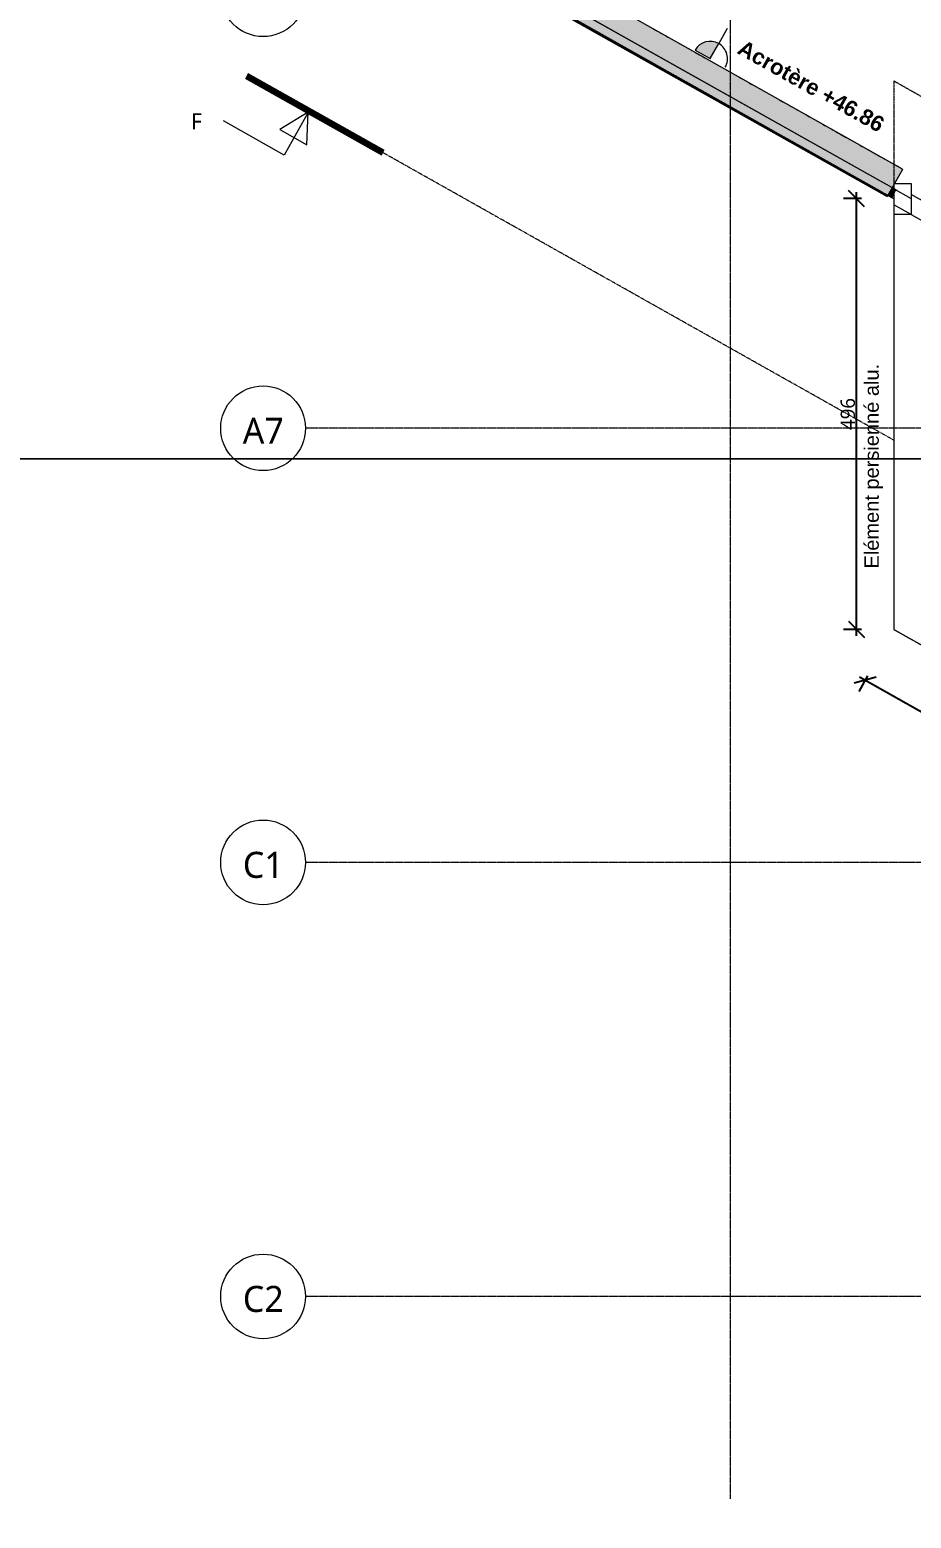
# Model space of a CAD drawing. Header units: millimetres. Extents: x 139864 to 546726, y 40253 to 3921401762.
# Drawn here: x 261861 to 272006, y 55010 to 72156 of the extents above; entities that cross this region are included whole.
import ezdxf

# ---------------------------------------------------------------- set-up
doc = ezdxf.new("R2010")
doc.units = ezdxf.units.MM
for name, pattern in [('Caché', [3, 2, -1]), ('Centre', [12.5, 2.5, -1.875, 6.25, -1.875]), ('Démoli', [2.812, 1.875, -0.937]), ('Ligne de quadrillage', [22.225, 12.7, -3.175, 3.175, -3.175]), ('Triple tiret', [21.25, 6.25, -1.875, 2.5, -1.875, 2.5, -1.875, 2.5, -1.875])]:
    doc.linetypes.add(name, pattern=pattern)
for name, color, linetype, lineweight in [('AS-20_AXES-ET-FILES', 12, 'Centre', 9), ('AS-21_EPAIS', 211, 'Continuous', 9), ('AS-22_MOYEN', 3, 'Continuous', 13), ('AS-23_FIN', 2, 'Continuous', 9), ('AS-24_TRES-FIN', 9, 'Continuous', 9), ('AS-25_PROJECTIONS', 12, 'Triple tiret', 9), ('AS-26_STRUCTURE-BETON', 6, 'Continuous', 13), ('AS-29_DEMOLITION', 5, 'Démoli', 13), ('AS-30_COTE-1', 1, 'Continuous', 5), ('AS-31_TXT-1', 32, 'Continuous', 5), ('AS-41_SANITAIRES', 9, 'Continuous', 9)]:
    doc.layers.add(name, color=color, linetype=linetype, lineweight=lineweight)
doc.styles.add('Arial', font='arial.ttf', dxfattribs={"height": 165})
doc.styles.add('Arial_B_5', font='arialbd.ttf', dxfattribs={"height": 180})
doc.styles.add('Trebuchet MS', font='trebuc.ttf', dxfattribs={"height": 187.5})
doc.styles.add('Trebuchet MS_1', font='trebuc.ttf', dxfattribs={"height": 300})
doc.styles.add('Trebuchet MS_2', font='trebuc.ttf', dxfattribs={"height": 165})
doc.dimstyles.new('Cotes_linéaires', dxfattribs={"dimscale": 304.8, "dimtxt": 170.1069, "dimasz": 0.615157, "dimexe": 0.492126, "dimexo": 0.0625, "dimgap": 0.049213, "dimtad": 1, "dimdec": 0, "dimlfac": 0.1, "dimzin": 0, "dimdsep": 46, "dimtxsty": 'Trebuchet MS_2', "dimblk1": 'OBLIQUE', "dimblk2": 'OBLIQUE', "dimsah": 1, "dimcen": 0.09, "dimdle": 0.246063, "dimazin": 0, "dimtfac": 1, "dimtdec": 4, "dimtix": 1, "dimtmove": 0, "dimatfit": 3, "dimfxl": 0, "dimtvp": 1, "dimtolj": 1, "dimtzin": 0, "dimarcsym": 0})

# ---------------------------------------------------------------- blocks, each defined once
blk = doc.blocks.new('corniche2 - corniche-9525258-12_ Niveau 12 -  BAT BUREAUX')
at = {"layer": 'AS-41_SANITAIRES'}
for points in [[(526750, 70241), (526922, 70546), (523059, 72723), (522709, 72518), (526639, 70304)], [(526922, 70546), (526923, 70550), (524722, 71790), (524320, 72017), (523755, 72335), (523481, 72489), (523062, 72725), (523059, 72723), (526907, 70555)], [(526746, 70235), (526750, 70241), (522709, 72518), (522701, 72514), (526735, 70241)]]:
    blk.add_hatch(color=256, dxfattribs=at).paths.add_polyline_path(points, flags=0)
for p, q in [((526924, 70550), (523063, 72725)), ((522701, 72514), (526746, 70235)), ((522709, 72518), (526750, 70241)), ((524058, 72164), (524104, 72139)), ((524134, 72122), (524164, 72105)), ((524194, 72088), (524224, 72071)), ((524360, 71994), (524405, 71969)), ((524435, 71952), (524465, 71935)), ((524541, 71892), (524586, 71867)), ((524616, 71850), (524646, 71833)), ((524858, 71714), (524888, 71697)), ((525039, 71612), (525069, 71595)), ((525159, 71544), (525189, 71527)), ((525220, 71510), (525250, 71493)), ((525280, 71476), (525310, 71459)), ((525506, 71349), (525551, 71323)), ((525627, 71281), (525672, 71255)), ((525702, 71238), (525732, 71221)), ((525808, 71179), (525853, 71153)), ((526004, 71068), (526034, 71051)), ((526109, 71009), (526125, 71000)), ((526155, 70983), (526185, 70966)), ((526200, 70958), (526275, 70915)), ((526290, 70907), (526366, 70864)), ((526426, 70830), (526464, 70809)), ((526464, 70809), (526456, 70813)), ((526487, 70796), (526668, 70694)), ((526713, 70669), (526728, 70660)), ((526922, 70546), (526750, 70241)), ((526879, 70575), (526856, 70588)), ((526856, 70588), (526909, 70558)), ((526924, 70550), (526924, 70550)), ((526750, 70241), (526746, 70235))]:
    blk.add_line(p, q, dxfattribs=at)
at = {"layer": 'AS-41_SANITAIRES', "flags": 128}
blk.add_lwpolyline([(526924, 70550), (526924, 70550), (526924, 70550), (526923, 70549), (526923, 70549), (526923, 70548), (526922, 70547), (526922, 70546)], dxfattribs=at)
blk = doc.blocks.new('Meneau rectangulaire - 100 x 25mm-9761597-12_ Niveau 12 -  BAT BUREAUX')
at = {"layer": 'AS-23_FIN'}
blk.add_hatch(color=256, dxfattribs=at).paths.add_polyline_path([(0, -50), (0, 50), (-50, 50), (-50, -50), (-34, -50)], flags=0)
for p, q in [((0, 50), (-50, 50)), ((0, -50), (0, 50)), ((-50, -50), (0, -50))]:
    blk.add_line(p, q, dxfattribs=at)
blk = doc.blocks.new('Quadrillage - Extrémité de la ligne de quadrillage - Cercle-4360-12_ Niveau 12 -  BAT BUREAUX')
at = {"layer": 'AS-20_AXES-ET-FILES', "linetype": 'Continuous', "lineweight": 5}
blk.add_circle((0, 0), 6.5, dxfattribs=at)
blk = doc.blocks.new('_Oblique')
at = {"color": 0, "linetype": 'ByBlock', "lineweight": -2}
blk.add_line((-0.5, -0.5), (0.5, 0.5), dxfattribs=at)
blk = doc.blocks.new('DIMBLOCK28-12_ Niveau 12 -  BAT BUREAUX')
at = {"layer": 'AS-30_COTE-1', "color": 0, "lineweight": -2, "transparency": 16777216}
for p, q in [((271504, 64713), (271403, 64534)), ((271411, 64701), (289247, 54638)), ((289209, 54723), (289108, 54544))]:
    blk.add_line(p, q, dxfattribs=at)
at = {"layer": 'Defpoints', "color": 0, "transparency": 16777216}
for p in [(271513, 64729), (289218, 54740), (289181, 54675)]:
    blk.add_point(p, dxfattribs=at)
at = {"layer": 'AS-30_COTE-1', "color": 0, "lineweight": -2, "transparency": 16777216, "xscale": 187.5, "yscale": 187.5, "zscale": 187.5}
for p, rotation in [((271476, 64664), 150.5674487815452), ((289181, 54675), 330.5674487815452)]:
    blk.add_blockref('_Oblique', p, dxfattribs=dict(at, rotation=rotation))
at = {"layer": 'AS-30_COTE-1', "color": 0, "transparency": 16777216, "insert": (280377, 59756), "char_height": 165, "width": 581.25, "attachment_point": 5, "rotation": 330.5674, "style": 'Trebuchet MS_2'}
blk.add_mtext('\\A1;2033', dxfattribs=at)
blk = doc.blocks.new('DIMBLOCK29-12_ Niveau 12 -  BAT BUREAUX')
at = {"layer": 'AS-30_COTE-1', "color": 0, "lineweight": -2, "transparency": 16777216}
for p, q in [((271432, 70211), (271226, 70211)), ((271376, 65173), (271376, 70286)), ((271432, 65248), (271226, 65248))]:
    blk.add_line(p, q, dxfattribs=at)
at = {"layer": 'Defpoints', "color": 0, "transparency": 16777216}
for p in [(271376, 70211), (271451, 70211), (271451, 65248)]:
    blk.add_point(p, dxfattribs=at)
at = {"layer": 'AS-30_COTE-1', "color": 0, "lineweight": -2, "transparency": 16777216, "xscale": 187.5, "yscale": 187.5, "zscale": 187.5}
for p, rotation in [((271376, 70211), 90), ((271376, 65248), 270)]:
    blk.add_blockref('_Oblique', p, dxfattribs=dict(at, rotation=rotation))
at = {"layer": 'AS-30_COTE-1', "color": 0, "transparency": 16777216, "insert": (271277, 67730), "char_height": 165, "width": 435.93, "attachment_point": 5, "rotation": 90, "style": 'Trebuchet MS_2'}
blk.add_mtext('\\A1;496', dxfattribs=at)

msp = doc.modelspace()

# ---------------------------------------------------------------- hatches: boundary and pattern name
at = {"layer": 'AS-24_TRES-FIN'}
msp.add_hatch(color=7, dxfattribs=at).paths.add_polyline_path([(269692.25822, 71823.12067), (269790.42725, 71997.37925), (269749.19056, 72014.85092), (269705.10004, 72022.70902), (269660.36634, 72020.55955), (269617.23238, 72008.51029), (269577.86084, 71987.16536), (269544.22578, 71957.59499), (269518.01363, 71921.28181), (269665.45392, 71838.22094)], flags=0)

# ---------------------------------------------------------------- linework, layer by layer
at = {"layer": 'AS-20_AXES-ET-FILES', "linetype": 'Ligne de quadrillage', "lineweight": 5}
for p, q in [((269925.81052, 55233.15958), (269925.81052, 98391.51346)), ((283140.81053, 67564.90886), (265033.51195, 67564.90886)), ((283140.81053, 62564.90886), (265033.51195, 62564.90886)), ((283140.81053, 57564.90886), (265033.51195, 57564.90886))]:
    msp.add_line(p, q, dxfattribs=at)
at = {"layer": 'AS-20_AXES-ET-FILES'}
msp.add_line((271805.74229, 67427.55106), (264359.72945, 71622.2819), dxfattribs=at)
at = {"layer": 'AS-21_EPAIS', "lineweight": 140}
msp.add_line((265927.99373, 70738.79611), (264359.72945, 71622.2819), dxfattribs=at)
at = {"layer": 'AS-22_MOYEN'}
for p, q in [((269518.01363, 71921.28181), (269692.25822, 71823.12067)), ((269692.25822, 71823.12067), (269790.42725, 71997.37925))]:
    msp.add_line(p, q, dxfattribs=at)
msp.add_arc((269692.27222, 71823.11278), 200.00803, 60.609752435, 150.605150231, dxfattribs=at)
at = {"layer": 'AS-24_TRES-FIN'}
for p, q in [((267700.81053, 72638.18359), (271708.59702, 70380.38657)), ((271843.44734, 70304.41829), (267800.81053, 72581.84833)), ((269887.82648, 72170.27137), (269790.42725, 71997.37925)), ((269692.25822, 71823.12067), (269691.4963, 71821.7682)), ((265065.64703, 71207.84461), (264738.97827, 71006.11044)), ((265074.16095, 71219.80504), (264788.56833, 70712.85323)), ((265050.67162, 70830.51718), (265065.64703, 71207.84461)), ((264788.56833, 70712.85323), (264091.56198, 71105.51358)), ((264738.97827, 71006.11044), (265050.67162, 70830.51718)), ((272005.74229, 70027.91264), (271805.74229, 70027.91264)), ((271805.74229, 70027.91264), (271805.74229, 65248.25208)), ((223318.91479, 67214.90886), (277775.74229, 67214.90886)), ((271805.74229, 65248.25208), (289510.87781, 55258.66428))]:
    msp.add_line(p, q, dxfattribs=at)
at = {"layer": 'AS-24_TRES-FIN', "lineweight": 13}
for p, q in [((271786.72066, 70336.37541), (272005.67405, 70213.02745)), ((271813.62857, 70384.13928), (272005.67405, 70384.13928)), ((272005.67405, 70384.13928), (272005.67405, 70257.58946)), ((271805.67405, 70268.30969), (271805.67405, 70140.79509)), ((272005.67405, 70027.95114), (271805.67405, 70140.79509)), ((277775.74229, 67214.90886), (223318.91479, 67214.90886))]:
    msp.add_line(p, q, dxfattribs=at)
at = {"layer": 'AS-24_TRES-FIN'}
for start, end in [(105.246046042, 105.964473585), (150.155323625, 150.605150231), (134.61676848, 135.605150232), (119.689771813, 121.115600598), (330.605150231, 60.605150231)]:
    msp.add_arc((269691.4963, 71821.7682), 200, start, end, dxfattribs=at)
at = {"layer": 'AS-25_PROJECTIONS', "linetype": 'Caché'}
for p, q in [((276435.81053, 68952.13807), (271805.74229, 71564.51419)), ((271805.74229, 71564.51419), (271805.74229, 65248.20895)), ((271805.74229, 65248.20895), (289517.43264, 55270.28179))]:
    msp.add_line(p, q, dxfattribs=at)
at = {"layer": 'AS-26_STRUCTURE-BETON'}
for p, q in [((274015.37181, 69123.67821), (272005.67405, 70257.58946)), ((272005.67405, 70257.58946), (272005.67405, 70027.95114)), ((272005.67405, 70027.95114), (273917.09209, 68949.49126))]:
    msp.add_line(p, q, dxfattribs=at)
at = {"layer": 'AS-29_DEMOLITION'}
for p, q in [((267700.81053, 72523.40702), (271805.74229, 70210.88296)), ((271805.74229, 70210.88296), (271805.74229, 70027.91264))]:
    msp.add_line(p, q, dxfattribs=at)

# ---------------------------------------------------------------- block references
at = {"layer": 'AS-20_AXES-ET-FILES', "linetype": 'Continuous', "lineweight": 5, "xscale": 74.99999999999996, "yscale": 74.99999999999996, "zscale": 74.99999999999996, "rotation": 89.9999999999998}
for p in [(264546.01195, 72564.90886), (264546.01195, 67564.90886), (264546.01195, 62564.90886), (264546.01195, 57564.90886)]:
    msp.add_blockref('Quadrillage - Extrémité de la ligne de quadrillage - Cercle-4360-12_ Niveau 12 -  BAT BUREAUX', p, dxfattribs=at)
at = {"layer": 'AS-23_FIN', "rotation": 330.605150230985}
msp.add_blockref('Meneau rectangulaire - 100 x 25mm-9761597-12_ Niveau 12 -  BAT BUREAUX', (271805.67405, 70268.30969), dxfattribs=at)
at = {"layer": 'AS-41_SANITAIRES'}
msp.add_blockref('corniche2 - corniche-9525258-12_ Niveau 12 -  BAT BUREAUX', (-255016.84136, 0), dxfattribs=at)

# ---------------------------------------------------------------- texts
at = {"layer": 'AS-20_AXES-ET-FILES', "linetype": 'Continuous', "lineweight": 5, "char_height": 300, "attachment_point": 2, "line_spacing_factor": 1.048425, "style": 'Trebuchet MS_1'}
for s, insert, width in [('A7', (264547.94659, 67686.58511), 560.3668831), ('C1', (264547.94659, 62686.58511), 564.0779221), ('C2', (264547.94659, 57686.58511), 564.0779221)]:
    msp.add_mtext(s, dxfattribs=dict(at, insert=insert, width=width))
at = {"layer": 'AS-31_TXT-1', "color": 7, "attachment_point": 1}
for s, insert, char_height, width, rotation, style in [('Acrotère +46.86', (270079.91273, 72047.72359), 180, 2266.7714062, 330.605150231, 'Arial_B_5'), ('Elément persienné alu.', (271467.32669, 65950.05343), 165, 2783.8598437, 90, 'Arial')]:
    msp.add_mtext(s, dxfattribs=dict(at, insert=insert, char_height=char_height, width=width, rotation=rotation, style=style))
at = {"layer": 'AS-31_TXT-1', "color": 7, "insert": (263715.54392, 71194.66986), "char_height": 187.5, "width": 168.354375, "attachment_point": 1, "style": 'Trebuchet MS'}
msp.add_mtext('F', dxfattribs=at)

# ---------------------------------------------------------------- dimensions: what is measured, and where the dimension line sits
at = {"layer": 'AS-30_COTE-1'}
for base, p1, p2, angle, override, picture, middle in [((271375.76185, 70210.88296), (271450.76185, 65248.20895), (271450.76185, 70210.88296), 90, {"dimpost": '<>', "dimfxl": 4962.674013}, 'DIMBLOCK29-12_ Niveau 12 -  BAT BUREAUX', (271276.53963, 67729.54595)), ((289181.33606, 54674.59801), (271513.0739, 64729.4955), (289218.19096, 54739.91812), 330.567448782, {"dimpost": '<>', "dimfxl": 20328.866826}, 'DIMBLOCK28-12_ Niveau 12 -  BAT BUREAUX', (280377.3987, 59755.56086))]:
    dim = msp.add_linear_dim(base=base, p1=p1, p2=p2, angle=angle, dimstyle='Cotes_linéaires', override=override, dxfattribs=at)
    dim.commit()
    dim.dimension.update_dxf_attribs({"geometry": picture, "text_midpoint": middle})

doc.saveas('drawing.dxf')
